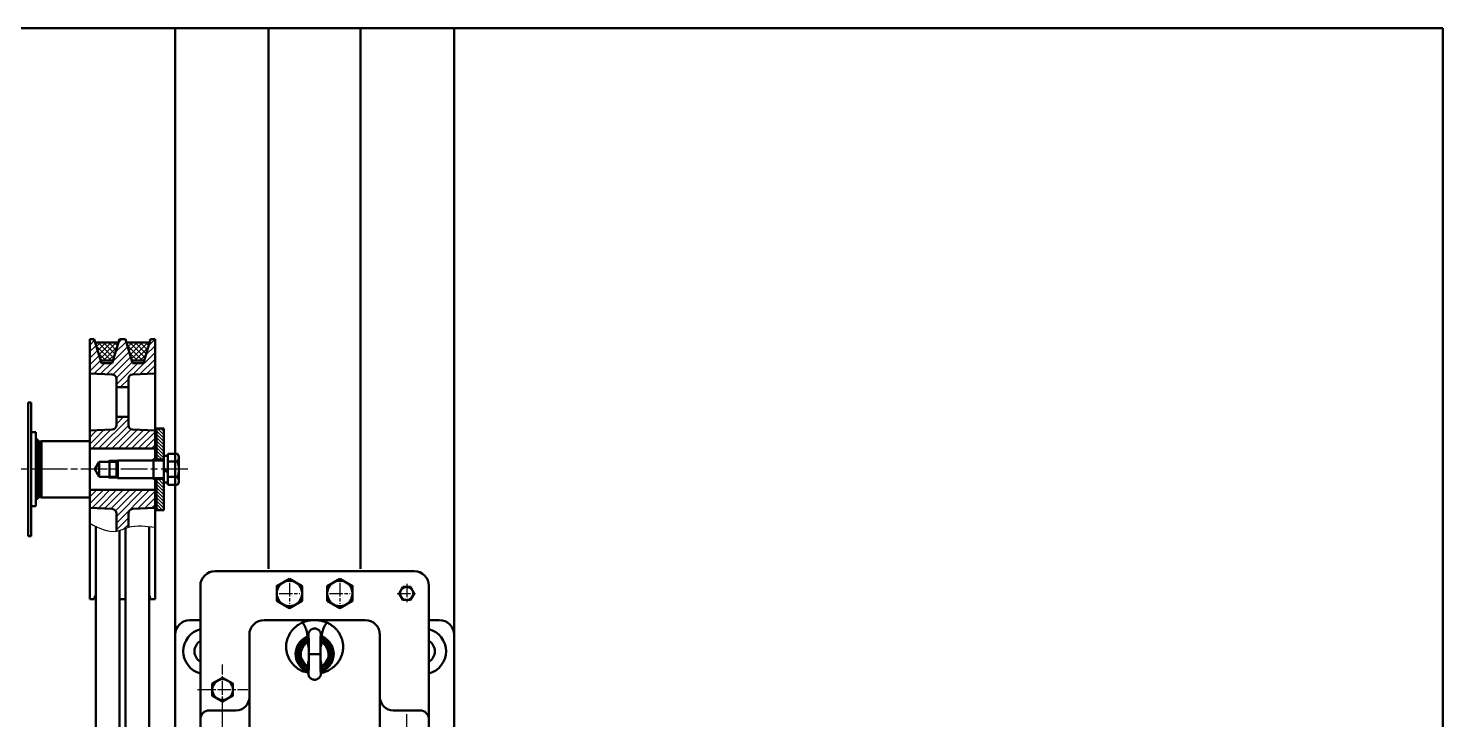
# Model space of a CAD drawing. Header units: millimetres. Extents: x -2161 to -582, y -4625 to -3434.
# Drawn here: x -1928.9 to -1611.6, y -3978.8 to -3823.7 of the extents above; entities that cross this region are included whole.
import ezdxf

# ---------------------------------------------------------------- set-up
doc = ezdxf.new("R2010")
doc.units = ezdxf.units.MM
doc.header["$LTSCALE"] = 0.5
doc.linetypes.add('AM_ISO08W050', pattern=[18, 12, -1.5, 3, -1.5])
doc.linetypes.add('AM_ISO08W050x2', pattern=[9, 6, -0.75, 1.5, -0.75])
for name, color, linetype, lineweight in [('AM_0', 7, 'Continuous', 50), ('AM_0N', 7, 'Continuous', 50), ('AM_4', 3, 'Continuous', 25), ('AM_4N', 3, 'Continuous', 25), ('AM_7', 4, 'AM_ISO08W050', 25), ('AM_8', 1, 'Continuous', 25), ('Visible (ANSI)', 7, 'Continuous', 50)]:
    doc.layers.add(name, color=color, linetype=linetype, lineweight=lineweight)

msp = doc.modelspace()

# ---------------------------------------------------------------- hatches: boundary and pattern name
h = msp.add_hatch()
h.set_pattern_fill('ANSI37', color=2, scale=6.66)
h.set_pattern_definition([(45, (-1386.7138, -4292.3802), (-0.5886664, 0.5886664), []), (135, (-1386.7138, -4292.3802), (-0.5886664, -0.5886664), [])])
h.paths.add_polyline_path([(-1908.7, -3894.19), (-1913.92, -3894.19), (-1912.69, -3898.25), (-1909.93, -3898.25)])
h.paths.add_polyline_path([(-1906.93, -3894.19), (-1905.7, -3898.25), (-1902.93, -3898.25), (-1901.71, -3894.19)])
h = msp.add_hatch()
h.set_pattern_fill('ANSI31', color=1, scale=0.1665, angle=90)
h.paths.add_polyline_path([(-1898.49, -3913.45), (-1900.16, -3913.45), (-1900.16, -3920.44), (-1898.49, -3920.44)])
h.paths.add_polyline_path([(-1898.49, -3924.77), (-1900.16, -3924.77), (-1900.16, -3931.76), (-1898.49, -3931.76)])
at = {"layer": 'AM_8'}
h = msp.add_hatch(dxfattribs=at)
h.set_pattern_fill('ANSI31', color=256, scale=0.33)
h.paths.add_polyline_path([(-1912.32, -3898.78), (-1912.54, -3898.78), (-1914.14, -3893.45), (-1915.14, -3893.45), (-1915.14, -3900.15), (-1915.07, -3901.12), (-1912.52, -3901.24)])
h = msp.add_hatch(dxfattribs=at)
h.set_pattern_fill('ANSI31', color=256, scale=0.33)
h.paths.add_polyline_path([(-1900.49, -3893.45), (-1901.49, -3893.45), (-1903.09, -3898.78), (-1905.54, -3898.78), (-1907.15, -3893.45), (-1908.48, -3893.45), (-1910.09, -3898.78), (-1912.32, -3898.78), (-1912.52, -3901.24), (-1910.09, -3901.36, -0.399656), (-1909.15, -3902.36), (-1909.15, -3904.2), (-1906.48, -3904.2), (-1906.48, -3902.36, -0.399656), (-1905.53, -3901.36), (-1900.49, -3901.11)])
h = msp.add_hatch(dxfattribs=at)
h.set_pattern_fill('ANSI31', color=256, scale=0.33)
h.paths.add_polyline_path([(-1900.49, -3916.28), (-1900.49, -3913.95), (-1905.53, -3913.7, -0.399656), (-1906.48, -3912.7), (-1906.48, -3910.86), (-1909.15, -3910.86), (-1909.15, -3912.7, -0.399656), (-1910.09, -3913.7), (-1914.16, -3913.9), (-1913.87, -3917.95), (-1900.49, -3917.95)])
h = msp.add_hatch(dxfattribs=at)
h.set_pattern_fill('ANSI31', color=256, scale=0.33)
h.paths.add_polyline_path([(-1914.16, -3913.9), (-1915.14, -3913.95), (-1915.14, -3917.95), (-1913.87, -3917.95)])
h = msp.add_hatch(dxfattribs=at)
h.set_pattern_fill('ANSI31', color=256, scale=0.33)
h.paths.add_polyline_path([(-1913.21, -3927.26), (-1915.14, -3927.26), (-1915.14, -3928.93), (-1915.14, -3931.26), (-1912.92, -3931.37)])
h = msp.add_hatch(dxfattribs=at)
h.set_pattern_fill('ANSI31', color=256, scale=0.33)
edge = h.paths.add_edge_path()
edge.add_line((-1900.49, -3928.93), (-1900.49, -3927.26))
edge.add_line((-1900.49, -3927.26), (-1913.21, -3927.26))
edge.add_line((-1913.21, -3927.26), (-1912.92, -3931.37))
edge.add_line((-1912.92, -3931.37), (-1910.09, -3931.52))
edge.add_arc((-1910.14, -3932.51), 0.999, 0, 87.1376, ccw=False)
edge.add_line((-1909.15, -3932.51), (-1909.15, -3936.5))
edge.add_spline(control_points=[(-1909.15, -3936.5), (-1908.92, -3936.46), (-1908.7, -3936.4), (-1908.48, -3936.33)], knot_values=[6.253973, 6.253973, 6.253973, 6.253973, 6.957761, 6.957761, 6.957761, 6.957761], degree=3, periodic=0)
edge.add_spline(control_points=[(-1908.48, -3936.33), (-1908.04, -3936.2), (-1907.59, -3936.02), (-1907.15, -3935.85)], knot_values=[6.957761, 6.957761, 6.957761, 6.957761, 8.361591, 8.361591, 8.361591, 8.361591], degree=3, periodic=0)
edge.add_spline(control_points=[(-1907.15, -3935.85), (-1906.93, -3935.77), (-1906.71, -3935.7), (-1906.48, -3935.63)], knot_values=[8.361591, 8.361591, 8.361591, 8.361591, 9.055815, 9.055815, 9.055815, 9.055815], degree=3, periodic=0)
edge.add_line((-1906.48, -3935.63), (-1906.48, -3932.51))
edge.add_arc((-1905.48, -3932.51), 0.999, 92.8624, 180, ccw=False)
edge.add_line((-1905.53, -3931.52), (-1900.49, -3931.26))
edge.add_line((-1900.49, -3931.26), (-1900.49, -3928.93))

# ---------------------------------------------------------------- linework, layer by layer
at = {"layer": 'AM_0'}
for p, q in [((-1611.61, -3823.7), (-1931.21, -3823.7)), ((-1895.99, -3959.76), (-1895.99, -3823.7)), ((-1875.01, -3944.93), (-1875.01, -3823.7)), ((-1854.37, -3944.93), (-1854.37, -3823.7)), ((-1833.39, -3959.76), (-1833.39, -3823.7)), ((-1611.61, -4223.3), (-1611.61, -3823.7)), ((-1915.14, -3893.45), (-1915.14, -3916.28)), ((-1915.14, -3893.45), (-1914.14, -3893.45)), ((-1915.14, -3893.45), (-1915.14, -3917.95)), ((-1914.14, -3893.45), (-1912.54, -3898.78)), ((-1910.09, -3898.78), (-1908.48, -3893.45)), ((-1908.48, -3893.45), (-1907.15, -3893.45)), ((-1905.54, -3898.78), (-1907.15, -3893.45)), ((-1901.49, -3893.45), (-1903.09, -3898.78)), ((-1900.49, -3893.45), (-1901.49, -3893.45)), ((-1913.92, -3894.19), (-1908.7, -3894.19)), ((-1906.93, -3894.19), (-1901.71, -3894.19)), ((-1912.69, -3898.25), (-1909.93, -3898.25)), ((-1910.09, -3898.78), (-1912.54, -3898.78)), ((-1905.7, -3898.25), (-1902.93, -3898.25)), ((-1905.54, -3898.78), (-1903.09, -3898.78)), ((-1915.14, -3901.11), (-1915.14, -3901.44)), ((-1910.09, -3901.36), (-1915.14, -3901.11)), ((-1909.15, -3912.7), (-1909.15, -3902.36)), ((-1906.48, -3912.7), (-1906.48, -3902.36)), ((-1905.53, -3901.36), (-1900.49, -3901.11)), ((-1900.49, -3901.11), (-1900.49, -3901.44)), ((-1909.15, -3904.2), (-1906.48, -3904.2)), ((-1928.26, -3907.62), (-1928.93, -3907.62)), ((-1928.93, -3937.59), (-1928.93, -3907.62)), ((-1928.26, -3937.59), (-1928.26, -3907.62)), ((-1909.15, -3910.86), (-1906.48, -3910.86)), ((-1927.26, -3914.29), (-1928.26, -3914.29)), ((-1927.26, -3930.92), (-1927.26, -3914.29)), ((-1915.14, -3913.95), (-1915.14, -3913.61)), ((-1910.09, -3913.7), (-1915.14, -3913.95)), ((-1905.53, -3913.7), (-1900.49, -3913.95)), ((-1900.49, -3913.95), (-1900.49, -3913.61)), ((-1898.49, -3913.45), (-1900.15, -3913.45)), ((-1900.15, -3913.45), (-1900.15, -3920.44)), ((-1898.49, -3913.45), (-1898.49, -3931.76)), ((-1926.79, -3915.95), (-1927.26, -3915.95)), ((-1926.79, -3929.26), (-1926.79, -3915.95)), ((-1926.34, -3916.38), (-1926.53, -3916.38)), ((-1926.53, -3922.61), (-1926.53, -3916.38)), ((-1925.96, -3916.28), (-1926.34, -3916.38)), ((-1926.34, -3928.83), (-1926.34, -3916.38)), ((-1925.96, -3928.93), (-1925.96, -3916.28)), ((-1925.96, -3916.28), (-1915.14, -3916.28)), ((-1915.14, -3917.95), (-1900.49, -3917.95)), ((-1915.14, -3917.95), (-1915.14, -3927.26)), ((-1900.49, -3916.28), (-1900.49, -3920.44)), ((-1900.49, -3920.44), (-1900.49, -3916.28)), ((-1900.15, -3920.44), (-1900.15, -3916.61)), ((-1914.03, -3922.6), (-1913.06, -3920.92)), ((-1908.83, -3920.94), (-1913.07, -3920.94)), ((-1909.14, -3920.92), (-1913.06, -3920.92)), ((-1913.06, -3924.29), (-1913.06, -3920.92)), ((-1910.73, -3924.6), (-1910.73, -3920.61)), ((-1901.04, -3920.61), (-1900.94, -3920.44)), ((-1898.49, -3920.44), (-1900.94, -3920.44)), ((-1898.49, -3920.61), (-1900.83, -3920.61)), ((-1900.83, -3920.94), (-1900.83, -3920.61)), ((-1900.83, -3920.94), (-1900.83, -3922.6)), ((-1898.49, -3924.6), (-1898.49, -3920.61)), ((-1897.66, -3921.45), (-1897.66, -3923.76)), ((-1926.53, -3928.83), (-1926.53, -3922.61)), ((-1914.03, -3922.6), (-1913.06, -3924.29)), ((-1913.07, -3924.27), (-1908.83, -3924.27)), ((-1909.14, -3924.29), (-1913.06, -3924.29)), ((-1901.04, -3924.6), (-1900.94, -3924.77)), ((-1898.49, -3924.77), (-1900.94, -3924.77)), ((-1900.83, -3924.6), (-1900.83, -3922.6)), ((-1900.83, -3924.6), (-1898.49, -3924.6)), ((-1900.49, -3924.58), (-1900.49, -3924.6)), ((-1900.49, -3924.6), (-1900.49, -3924.58)), ((-1900.49, -3928.93), (-1900.49, -3924.77)), ((-1900.49, -3924.77), (-1900.49, -3928.93)), ((-1900.15, -3931.76), (-1900.15, -3924.77)), ((-1898.49, -3923.27), (-1898.49, -3922.6)), ((-1915.14, -3927.26), (-1900.49, -3927.26)), ((-1915.14, -3927.26), (-1915.14, -3928.93)), ((-1928.26, -3930.92), (-1927.26, -3930.92)), ((-1927.26, -3929.26), (-1926.79, -3929.26)), ((-1926.53, -3928.83), (-1926.34, -3928.83)), ((-1926.34, -3928.83), (-1925.96, -3928.93)), ((-1925.96, -3928.93), (-1915.14, -3928.93)), ((-1915.14, -3937.92), (-1915.14, -3928.93)), ((-1915.14, -3928.93), (-1915.14, -3951.75)), ((-1915.14, -3928.93), (-1915.14, -3928.93)), ((-1915.14, -3931.26), (-1915.14, -3931.6)), ((-1910.09, -3931.52), (-1915.14, -3931.26)), ((-1905.53, -3931.52), (-1900.49, -3931.26)), ((-1900.49, -3951.75), (-1900.49, -3928.93)), ((-1900.49, -3931.26), (-1900.49, -3931.6)), ((-1909.15, -3932.51), (-1909.15, -3936.5)), ((-1906.48, -3932.51), (-1906.48, -3935.63)), ((-1898.49, -3931.76), (-1900.15, -3931.76)), ((-1928.93, -3937.59), (-1928.26, -3937.59)), ((-1913.81, -3935.41), (-1913.81, -3972.61)), ((-1908.48, -3936.33), (-1908.48, -3972.61)), ((-1907.15, -3935.85), (-1907.15, -3972.61)), ((-1901.82, -3935.46), (-1901.82, -3972.61)), ((-1842.38, -3945.46), (-1887, -3945.46)), ((-1890.33, -3948.79), (-1890.33, -3978.7)), ((-1839.05, -3978.7), (-1839.05, -3948.79)), ((-1915.14, -3951.75), (-1915.14, -3951.76)), ((-1915.14, -3951.76), (-1914.14, -3951.76)), ((-1913.92, -3951.02), (-1914.14, -3951.76)), ((-1913.92, -3951.02), (-1913.81, -3951.02)), ((-1908.48, -3951.76), (-1907.15, -3951.76)), ((-1901.82, -3951.02), (-1901.71, -3951.02)), ((-1901.71, -3951.02), (-1901.49, -3951.76)), ((-1900.49, -3951.76), (-1901.49, -3951.76)), ((-1900.49, -3951.76), (-1900.49, -3951.75)), ((-1892.66, -3956.44), (-1890.33, -3956.44)), ((-1876.01, -3956.44), (-1853.37, -3956.44)), ((-1872.69, -3956.44), (-1856.69, -3956.44)), ((-1836.72, -3956.44), (-1839.05, -3956.44)), ((-1895.99, -3983.53), (-1895.99, -3959.77)), ((-1879.34, -3959.77), (-1879.34, -4006.67)), ((-1850.04, -3959.77), (-1850.04, -4006.67)), ((-1833.39, -3959.77), (-1833.39, -3983.53)), ((-1913.81, -3972.61), (-1913.81, -4115.72)), ((-1908.48, -3972.61), (-1908.48, -4064.68)), ((-1907.15, -3972.61), (-1907.15, -4064.7)), ((-1901.82, -3972.61), (-1901.82, -4115.72)), ((-1890.33, -3981.86), (-1890.33, -3978.7)), ((-1882.34, -3976.7), (-1888.33, -3976.7)), ((-1841.05, -3976.7), (-1847.04, -3976.7)), ((-1839.05, -3978.7), (-1839.05, -3981.86))]:
    msp.add_line(p, q, dxfattribs=at)
at = {"layer": 'AM_0', "lineweight": 50}
msp.add_line((-1900.49, -3916.28), (-1900.49, -3893.45), dxfattribs=at)
at = {"layer": 'AM_0', "color": 7, "linetype": 'Continuous', "lineweight": 50}
for p, q in [((-1866.42, -3960.14), (-1867.13, -3960.57)), ((-1866.42, -3960.14), (-1866.22, -3960.51)), ((-1862.97, -3960.14), (-1862.25, -3960.57)), ((-1866.88, -3960.92), (-1867.13, -3960.57)), ((-1866.88, -3960.92), (-1866.22, -3960.51)), ((-1862.5, -3960.92), (-1863.17, -3960.51)), ((-1862.5, -3960.92), (-1862.25, -3960.57))]:
    msp.add_line(p, q, dxfattribs=at)
at = {"layer": 'AM_0'}
for points in [[(-1870.35, -3947.16), (-1873.2, -3948.81), (-1873.2, -3952.1), (-1870.35, -3953.74), (-1867.5, -3952.1), (-1867.5, -3948.81)], [(-1859.03, -3947.16), (-1861.88, -3948.81), (-1861.88, -3952.1), (-1859.03, -3953.74), (-1856.18, -3952.1), (-1856.18, -3948.81)], [(-1844.89, -3948.99), (-1845.74, -3950.45), (-1844.89, -3951.92), (-1843.2, -3951.92), (-1842.35, -3950.45), (-1843.2, -3948.99)], [(-1885.34, -3969.36), (-1887.65, -3970.69), (-1887.65, -3973.36), (-1885.34, -3974.69), (-1883.03, -3973.36), (-1883.03, -3970.69)]]:
    msp.add_lwpolyline(points, close=True, dxfattribs=at)
at = {"layer": 'AM_0', "color": 7, "linetype": 'Continuous', "lineweight": 50, "flags": 128}
for points in [[(-1866.42, -3960.14), (-1866.36, -3960.03), (-1866.33, -3959.89), (-1866.32, -3959.72), (-1866.34, -3959.51), (-1866.37, -3959.29), (-1866.43, -3959.04), (-1866.5, -3958.78), (-1866.6, -3958.51), (-1866.71, -3958.23), (-1866.83, -3957.96), (-1866.97, -3957.69), (-1867.11, -3957.43), (-1867.26, -3957.2), (-1867.42, -3956.98)], [(-1862.97, -3960.14), (-1863.02, -3960.03), (-1863.05, -3959.89), (-1863.06, -3959.72), (-1863.05, -3959.51), (-1863.01, -3959.29), (-1862.96, -3959.04), (-1862.88, -3958.78), (-1862.79, -3958.51), (-1862.68, -3958.23), (-1862.55, -3957.96), (-1862.42, -3957.69), (-1862.27, -3957.43), (-1862.12, -3957.2), (-1861.97, -3956.98)]]:
    msp.add_lwpolyline(points, dxfattribs=at)
at = {"layer": 'AM_0'}
for centre, radius in [((-1870.35, -3950.45), 2.85), ((-1859.03, -3950.45), 2.85), ((-1844.04, -3950.45), 1.47), ((-1885.34, -3972.03), 2.31)]:
    msp.add_circle(centre, radius, dxfattribs=at)
for centre, radius, start, end in [((-1910.14, -3902.36), 0.999, 0, 87.1376), ((-1905.48, -3902.36), 0.999, 92.8624, 180), ((-1910.14, -3912.7), 0.999, 272.8624, 0), ((-1905.48, -3912.7), 0.999, 180, 267.1376), ((-1926.53, -3916.11), 0.266, 180, 270), ((-1926.53, -3929.1), 0.266, 90, 180), ((-1910.14, -3932.51), 0.999, 0, 87.1376), ((-1905.48, -3932.51), 0.999, 92.8624, 180), ((-1887, -3948.79), 3.33, 90, 180), ((-1842.38, -3948.79), 3.33, 0, 90), ((-1892.66, -3959.77), 3.33, 90, 180), ((-1876.01, -3959.77), 3.33, 90, 180), ((-1853.37, -3959.77), 3.33, 0, 90), ((-1836.72, -3959.77), 3.33, 0, 90), ((-1889, -3963.44), 2.66, 120, 240), ((-1840.38, -3963.44), 2.66, 300, 60), ((-1882.34, -3973.7), 3, 270, 0), ((-1847.04, -3973.7), 3, 180, 270), ((-1888.33, -3978.7), 2, 90, 180), ((-1841.05, -3978.7), 2, 0, 90)]:
    msp.add_arc(centre, radius, start, end, dxfattribs=at)
at = {"layer": 'AM_0', "lineweight": 50}
for centre, start, end in [((-1889, -3963.44), 104.9552, 255.0448), ((-1840.38, -3963.44), 284.9552, 75.0448)]:
    msp.add_arc(centre, 5.16, start, end, dxfattribs=at)
at = {"layer": 'AM_0', "color": 7, "linetype": 'Continuous', "lineweight": 50}
for centre, radius, start, end in [((-1864.75, -3964.05), 4.21, 124.3889, 251.1696), ((-1864.67, -3964.08), 3.85, 124.9976, 247.9656), ((-1864.67, -3964.09), 3.38, 113.5395, 244.4269), ((-1864.67, -3964.1), 3.3, 114.2096, 243.6155), ((-1864.66, -3964.1), 3.14, 115.5603, 241.9783), ((-1864.72, -3964.1), 3.14, 298.0364, 64.4543), ((-1864.71, -3964.09), 3.38, 295.5878, 66.4751), ((-1864.71, -3964.1), 3.3, 296.3992, 65.8051), ((-1864.63, -3964.05), 4.21, 288.845, 55.6257), ((-1864.71, -3964.08), 3.85, 292.0491, 55.0171), ((-1864.69, -3964.07), 3.1, 295.2905, 297.8177), ((-1864.69, -3964.07), 3.27, 293.9986, 296.2275), ((-1864.69, -3964.07), 3.36, 293.3615, 295.4434), ((-1864.69, -3964.07), 3.84, 290.4923, 291.891), ((-1864.69, -3964.07), 4.26, 288.5589, 289.4204)]:
    msp.add_arc(centre, radius, start, end, dxfattribs=at)
for points, knots in [([(-1866.1, -3968.24), (-1867.33, -3967.93), (-1867.61, -3967.81), (-1868.12, -3967.54), (-1868.71, -3967.15), (-1869.31, -3966.63), (-1869.84, -3966.04), (-1870.29, -3965.38), (-1870.66, -3964.65), (-1870.93, -3963.86), (-1871.06, -3963.1), (-1871.1, -3962.4), (-1871.06, -3961.75), (-1870.94, -3961.1), (-1870.74, -3960.44), (-1870.45, -3959.79), (-1870.08, -3959.16), (-1869.6, -3958.55), (-1869.03, -3957.98), (-1868.44, -3957.54), (-1867.9, -3957.21), (-1867.58, -3957.05), (-1867.42, -3956.98)], [0, 0, 0, 0, 0.0244576, 0.0592625, 0.1227522, 0.1864139, 0.2499927, 0.3181326, 0.3865162, 0.454846, 0.5229122, 0.5708807, 0.6190126, 0.6670871, 0.7149769, 0.7608671, 0.806874, 0.8527001, 0.8990537, 0.9453832, 0.9726929, 1, 1, 1, 1]), ([(-1867.42, -3956.98), (-1867.29, -3956.93), (-1867.03, -3956.82), (-1866.56, -3956.67), (-1866.01, -3956.55), (-1865.38, -3956.47), (-1864.75, -3956.44), (-1864.12, -3956.46), (-1863.5, -3956.53), (-1862.93, -3956.64), (-1862.42, -3956.79), (-1862.11, -3956.92), (-1861.96, -3956.98)], [0, 0, 0, 0, 0.0774818, 0.1549831, 0.2662099, 0.3778016, 0.4891084, 0.5995492, 0.7102674, 0.8206423, 0.9103377, 1, 1, 1, 1]), ([(-1861.96, -3956.98), (-1861.71, -3957.1), (-1861.21, -3957.35), (-1860.58, -3957.8), (-1860.04, -3958.28), (-1859.59, -3958.79), (-1859.18, -3959.35), (-1858.84, -3959.97), (-1858.58, -3960.63), (-1858.38, -3961.36), (-1858.28, -3962.13), (-1858.3, -3962.95), (-1858.43, -3963.72), (-1858.61, -3964.33), (-1858.86, -3964.93), (-1859.16, -3965.51), (-1859.63, -3966.16), (-1860.2, -3966.76), (-1860.78, -3967.23), (-1861.35, -3967.59), (-1861.88, -3967.87), (-1862.43, -3968.09), (-1862.92, -3968.24), (-1863.21, -3968.31), (-1863.32, -3968.33)], [0, 0, 0, 0, 0.0381773, 0.0763696, 0.1110121, 0.1457812, 0.1804601, 0.2224332, 0.2645465, 0.3065715, 0.3613601, 0.4164106, 0.4715493, 0.5264587, 0.5539852, 0.6132048, 0.6726247, 0.7320062, 0.7911733, 0.8288931, 0.866651, 0.9042647, 0.9323533, 0.9487201, 0.9487201, 0.9487201, 0.9487201]), ([(-1866.07, -3959.53), (-1866.08, -3959.54), (-1866.08, -3959.55), (-1866.09, -3959.65), (-1866.1, -3959.8), (-1866.11, -3960.02), (-1866.12, -3960.31), (-1866.12, -3960.62), (-1866.13, -3960.91), (-1866.14, -3961.19), (-1866.14, -3961.46), (-1866.14, -3961.64), (-1866.15, -3961.74)], [0, 0, 0, 0, 0.1136428, 0.2204532, 0.3202549, 0.457095, 0.5793131, 0.6872028, 0.780788, 0.860132, 0.9256294, 1, 1, 1, 1]), ([(-1863.3, -3959.63), (-1863.31, -3959.51), (-1863.33, -3959.29), (-1863.47, -3959.01), (-1863.65, -3958.79), (-1863.84, -3958.62), (-1864.04, -3958.49), (-1864.28, -3958.38), (-1864.57, -3958.31), (-1864.85, -3958.32), (-1865.07, -3958.37), (-1865.27, -3958.45), (-1865.51, -3958.59), (-1865.72, -3958.77), (-1865.88, -3958.97), (-1865.98, -3959.16), (-1866.07, -3959.38), (-1866.08, -3959.54), (-1866.08, -3959.63)], [0, 0, 0, 0, 0.085455, 0.163707, 0.233993, 0.295056, 0.348107, 0.396074, 0.476624, 0.548642, 0.586207, 0.632145, 0.698275, 0.784138, 0.833498, 0.886187, 0.941647, 1, 1, 1, 1]), ([(-1866.07, -3959.67), (-1866.07, -3959.68), (-1866.06, -3959.69), (-1866.06, -3959.82), (-1866.05, -3960), (-1866.04, -3960.25), (-1866.03, -3960.54), (-1866.02, -3960.85), (-1866.02, -3961.12), (-1866.01, -3961.35), (-1866.01, -3961.57), (-1866.01, -3961.83), (-1866, -3962.15), (-1865.99, -3962.53), (-1865.99, -3962.98), (-1865.98, -3963.5), (-1865.97, -3963.87), (-1865.97, -3964.07)], [0, 0, 0, 0, 0.087483, 0.176061, 0.256503, 0.329055, 0.413731, 0.484599, 0.541574, 0.575566, 0.612614, 0.657343, 0.70975, 0.769919, 0.838057, 0.914539, 1, 1, 1, 1]), ([(-1863.41, -3964.07), (-1863.41, -3963.88), (-1863.4, -3963.53), (-1863.4, -3963.07), (-1863.39, -3962.71), (-1863.39, -3962.34), (-1863.38, -3961.92), (-1863.37, -3961.53), (-1863.37, -3961.21), (-1863.36, -3960.94), (-1863.35, -3960.65), (-1863.35, -3960.36), (-1863.34, -3960.09), (-1863.33, -3959.89), (-1863.32, -3959.76), (-1863.32, -3959.68), (-1863.31, -3959.68), (-1863.31, -3959.67)], [0, 0, 0, 0, 0.082739, 0.150579, 0.204211, 0.245098, 0.323022, 0.402923, 0.446323, 0.49882, 0.560605, 0.631634, 0.711838, 0.801313, 0.86633, 0.935668, 1, 1, 1, 1]), ([(-1863.24, -3961.73), (-1863.24, -3961.67), (-1863.24, -3961.53), (-1863.24, -3961.33), (-1863.25, -3961.1), (-1863.25, -3960.82), (-1863.26, -3960.49), (-1863.27, -3960.19), (-1863.28, -3959.92), (-1863.29, -3959.72), (-1863.3, -3959.57), (-1863.3, -3959.54), (-1863.31, -3959.53)], [0, 0, 0, 0, 0.049519, 0.1055039, 0.1569149, 0.2432097, 0.3508179, 0.4798234, 0.5907268, 0.7141138, 0.8505604, 1, 1, 1, 1]), ([(-1865.99, -3962.67), (-1865.99, -3962.66), (-1866.04, -3962.55), (-1866.09, -3962.31), (-1866.14, -3962.01), (-1866.14, -3961.82), (-1866.14, -3961.74)], [0, 0, 0, 0, 0.030856, 0.396299, 0.761444, 1, 1, 1, 1]), ([(-1863.24, -3961.73), (-1863.24, -3961.85), (-1863.25, -3962.13), (-1863.31, -3962.44), (-1863.38, -3962.62), (-1863.39, -3962.66)], [0, 0, 0, 0, 0.38942, 0.862704, 1, 1, 1, 1]), ([(-1866.14, -3966.4), (-1866.14, -3966.4), (-1866.16, -3966.24), (-1866.11, -3965.93), (-1866.05, -3965.62), (-1865.99, -3965.47), (-1865.99, -3965.47)], [0, 0, 0, 0, 0.009682, 0.493266, 0.990049, 1, 1, 1, 1]), ([(-1866.14, -3966.4), (-1866.14, -3966.5), (-1866.14, -3966.69), (-1866.13, -3966.95), (-1866.13, -3967.23), (-1866.12, -3967.53), (-1866.11, -3967.83), (-1866.11, -3968.13), (-1866.1, -3968.35), (-1866.09, -3968.5), (-1866.08, -3968.59), (-1866.08, -3968.61), (-1866.07, -3968.61)], [0, 0, 0, 0, 0.07453, 0.140016, 0.219346, 0.312916, 0.420787, 0.542984, 0.6798, 0.779585, 0.886377, 1, 1, 1, 1]), ([(-1865.97, -3964.07), (-1865.97, -3964.27), (-1865.98, -3964.64), (-1865.99, -3965.16), (-1865.99, -3965.62), (-1866, -3966), (-1866, -3966.32), (-1866.01, -3966.58), (-1866.01, -3966.79), (-1866.02, -3967.02), (-1866.02, -3967.29), (-1866.03, -3967.61), (-1866.04, -3967.9), (-1866.05, -3968.14), (-1866.05, -3968.32), (-1866.06, -3968.45), (-1866.07, -3968.46), (-1866.07, -3968.47)], [0, 0, 0, 0, 0.085461, 0.161943, 0.230081, 0.29025, 0.342657, 0.387386, 0.424434, 0.458426, 0.515401, 0.586269, 0.670945, 0.743497, 0.823939, 0.912517, 1, 1, 1, 1]), ([(-1863.42, -3964.07), (-1863.41, -3964.07), (-1863.41, -3964.07), (-1863.45, -3964.07), (-1863.56, -3964.07), (-1863.73, -3964.07), (-1863.89, -3964.07), (-1864.07, -3964.07), (-1864.33, -3964.07), (-1864.64, -3964.07), (-1865.01, -3964.07), (-1865.3, -3964.07), (-1865.53, -3964.07), (-1865.68, -3964.07), (-1865.81, -3964.07), (-1865.9, -3964.07), (-1865.95, -3964.07), (-1865.97, -3964.07), (-1865.97, -3964.07), (-1865.97, -3964.07)], [0, 0, 0, 0, 0.016653, 0.071083, 0.178075, 0.231012, 0.285484, 0.338405, 0.392852, 0.499827, 0.567097, 0.6741, 0.72707, 0.781576, 0.834623, 0.889205, 0.942227, 0.99678, 1, 1, 1, 1]), ([(-1863.31, -3968.47), (-1863.31, -3968.47), (-1863.31, -3968.46), (-1863.32, -3968.39), (-1863.33, -3968.25), (-1863.34, -3968.05), (-1863.34, -3967.78), (-1863.35, -3967.49), (-1863.36, -3967.2), (-1863.36, -3966.93), (-1863.37, -3966.61), (-1863.38, -3966.22), (-1863.38, -3965.81), (-1863.39, -3965.43), (-1863.4, -3965.07), (-1863.4, -3964.61), (-1863.41, -3964.26), (-1863.41, -3964.07)], [0, 0, 0, 0, 0.064332, 0.13367, 0.198687, 0.288162, 0.368366, 0.439395, 0.50118, 0.553677, 0.597077, 0.676978, 0.754902, 0.795789, 0.849421, 0.917261, 1, 1, 1, 1]), ([(-1863.39, -3965.47), (-1863.39, -3965.48), (-1863.34, -3965.6), (-1863.29, -3965.83), (-1863.24, -3966.14), (-1863.24, -3966.33), (-1863.24, -3966.41)], [0, 0, 0, 0, 0.030639, 0.392506, 0.754078, 1, 1, 1, 1]), ([(-1863.31, -3968.61), (-1863.3, -3968.6), (-1863.3, -3968.57), (-1863.29, -3968.42), (-1863.28, -3968.22), (-1863.27, -3967.96), (-1863.26, -3967.65), (-1863.25, -3967.32), (-1863.25, -3967.04), (-1863.24, -3966.81), (-1863.24, -3966.61), (-1863.24, -3966.48), (-1863.24, -3966.41)], [0, 0, 0, 0, 0.149428, 0.285865, 0.409243, 0.520138, 0.649134, 0.756734, 0.843022, 0.894429, 0.95041, 1, 1, 1, 1]), ([(-1866.08, -3968.52), (-1866.07, -3968.63), (-1866.05, -3968.85), (-1865.91, -3969.13), (-1865.73, -3969.36), (-1865.54, -3969.53), (-1865.34, -3969.66), (-1865.1, -3969.77), (-1864.81, -3969.84), (-1864.53, -3969.82), (-1864.31, -3969.77), (-1864.11, -3969.69), (-1863.87, -3969.56), (-1863.66, -3969.37), (-1863.5, -3969.17), (-1863.4, -3968.98), (-1863.31, -3968.76), (-1863.3, -3968.6), (-1863.3, -3968.52)], [0, 0, 0, 0, 0.085455, 0.163707, 0.233993, 0.295056, 0.348107, 0.396074, 0.476624, 0.548642, 0.586207, 0.632145, 0.698275, 0.784138, 0.833498, 0.886187, 0.941647, 1, 1, 1, 1])]:
    msp.add_open_spline(points, degree=3, knots=knots, dxfattribs=at)
for points in [[(-1866.42, -3960.14), (-1866.29, -3960.08), (-1866.17, -3960.02), (-1866.05, -3959.97)], [(-1866.03, -3960.42), (-1866.1, -3960.45), (-1866.16, -3960.48), (-1866.22, -3960.51)]]:
    msp.add_open_spline(points, degree=3, dxfattribs=at)
at = {"layer": 'AM_0N'}
for p, q in [((-1908.83, -3920.61), (-1909.18, -3920.96)), ((-1909.18, -3924.25), (-1909.18, -3920.96)), ((-1900.83, -3920.61), (-1908.83, -3920.61)), ((-1908.83, -3924.6), (-1908.83, -3920.61)), ((-1900.83, -3924.6), (-1900.83, -3920.94)), ((-1898.49, -3919.61), (-1898.49, -3922.44)), ((-1898.49, -3919.61), (-1897.66, -3919.61)), ((-1895.43, -3919.14), (-1897.66, -3919.14)), ((-1897.66, -3919.61), (-1897.66, -3919.14)), ((-1897.66, -3919.61), (-1897.66, -3922.92)), ((-1895.43, -3920.87), (-1897.66, -3920.87)), ((-1895.43, -3919.14), (-1895.16, -3919.61)), ((-1895.16, -3919.61), (-1895.16, -3925.6)), ((-1909.18, -3924.25), (-1908.83, -3924.6)), ((-1900.83, -3924.6), (-1908.83, -3924.6)), ((-1898.49, -3922.44), (-1897.66, -3922.92)), ((-1898.49, -3922.77), (-1897.66, -3923.25)), ((-1898.49, -3922.77), (-1898.49, -3925.6)), ((-1897.66, -3923.25), (-1897.66, -3922.92)), ((-1897.66, -3922.92), (-1897.66, -3923.25)), ((-1897.66, -3923.25), (-1897.66, -3925.6)), ((-1895.43, -3924.34), (-1897.66, -3924.34)), ((-1897.66, -3925.6), (-1898.49, -3925.6)), ((-1897.66, -3926.07), (-1897.66, -3925.6)), ((-1895.43, -3926.07), (-1897.66, -3926.07)), ((-1895.43, -3926.07), (-1895.16, -3925.6))]:
    msp.add_line(p, q, dxfattribs=at)
at = {"layer": 'AM_0N', "extrusion": (0, 0, -1)}
for centre, radius, start, end in [((1896.69, -3920.01), 1.53, 154.4469, 214.4469), ((1900.89, -3922.6), 5.72, 162.3875, 197.6125), ((1896.69, -3925.2), 1.53, 145.5531, 205.5531)]:
    msp.add_arc(centre, radius, start, end, dxfattribs=at)
at = {"layer": 'AM_4'}
for p, q in [((-1910.73, -3920.61), (-1911.32, -3920.92)), ((-1908.83, -3920.61), (-1910.73, -3920.61)), ((-1910.73, -3924.6), (-1911.32, -3924.29)), ((-1908.83, -3924.6), (-1910.73, -3924.6))]:
    msp.add_line(p, q, dxfattribs=at)
msp.add_spline([(-1915.14, -3934.72), (-1909.15, -3936.5), (-1906.48, -3935.63), (-1900.49, -3935.63)], degree=3, dxfattribs=at)
at = {"layer": 'AM_4N'}
for p, q in [((-1908.83, -3920.96), (-1909.18, -3920.96)), ((-1900.83, -3920.96), (-1900.47, -3920.61)), ((-1908.83, -3924.25), (-1909.18, -3924.25)), ((-1900.83, -3924.25), (-1900.47, -3924.6))]:
    msp.add_line(p, q, dxfattribs=at)
at = {"layer": 'AM_7'}
msp.add_line((-1893.16, -3922.6), (-2052.2, -3922.6), dxfattribs=at)
at = {"layer": 'AM_7', "linetype": 'AM_ISO08W050x2'}
for p, q in [((-1872.68, -3950.45), (-1868.02, -3950.45)), ((-1870.35, -3948.12), (-1870.35, -3952.78)), ((-1861.36, -3950.45), (-1856.7, -3950.45)), ((-1859.03, -3948.12), (-1859.03, -3952.78)), ((-1846.18, -3950.45), (-1841.91, -3950.45)), ((-1844.04, -3948.32), (-1844.04, -3952.58)), ((-1885.34, -3977.67), (-1885.34, -3966.38)), ((-1890.98, -3972.03), (-1879.69, -3972.03)), ((-1885.34, -3989.57), (-1885.34, -3977.49)), ((-1844.04, -3989.57), (-1844.04, -3977.49))]:
    msp.add_line(p, q, dxfattribs=at)
at = {"layer": 'Visible (ANSI)'}
for p, q in [((-1900.49, -3920.44), (-1900.49, -3916.28)), ((-1900.15, -3920.44), (-1900.15, -3916.61)), ((-1908.83, -3920.94), (-1913.07, -3920.94)), ((-1913.07, -3924.27), (-1908.83, -3924.27)), ((-1900.49, -3924.6), (-1900.49, -3924.58)), ((-1900.49, -3928.93), (-1900.49, -3924.77)), ((-1900.15, -3928.6), (-1900.15, -3924.77))]:
    msp.add_line(p, q, dxfattribs=at)

doc.saveas('drawing.dxf')
